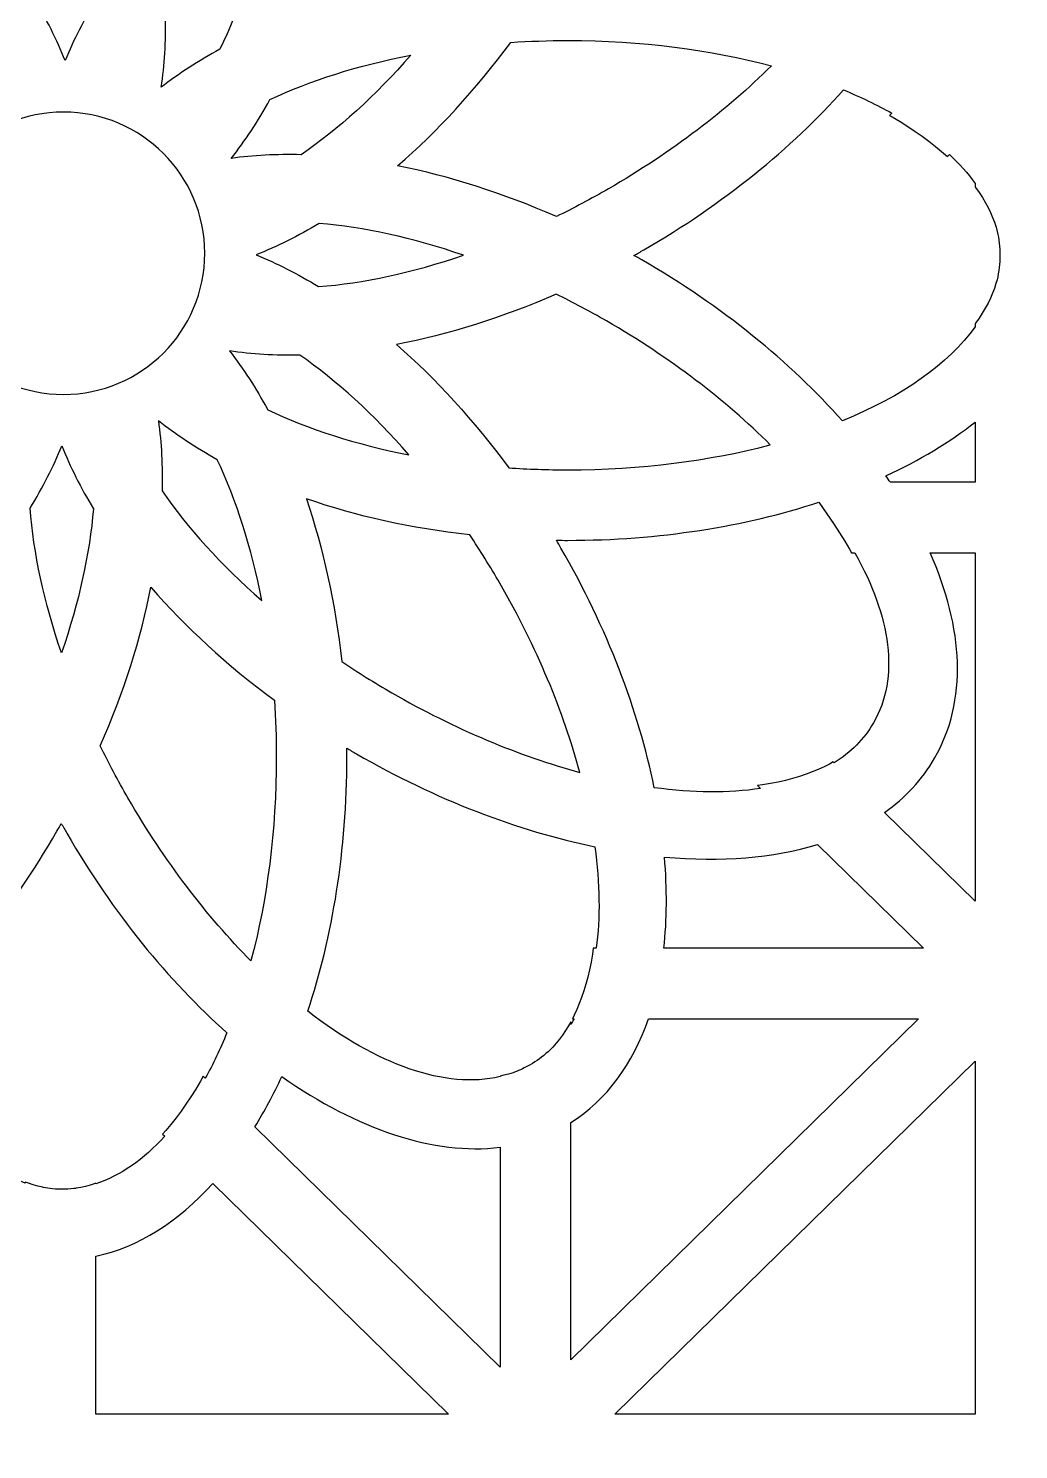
# Model space of a CAD drawing. Header units: centimetres. Extents: x -22 to -17.3, y -9 to 9.
# Drawn here: x -19.697 to -18.446, y 5.879 to 7.674 of the extents above; entities that cross this region are included whole.
import ezdxf

# ---------------------------------------------------------------- set-up
doc = ezdxf.new("R2010")
doc.units = ezdxf.units.CM
doc.header["$MEASUREMENT"] = 0
doc.layers.add('layer 1', color=7, linetype='Continuous')

msp = doc.modelspace()

# ---------------------------------------------------------------- linework, layer by layer
at = {"layer": 'layer 1', "color": 250}
for points, knots in [([(-17.33729, 9.00076), (-17.33729, 9.00076), (-17.33729, 8.81208), (-17.33729, 8.81208), (-17.33729, 8.81208), (-17.33729, 8.81208), (-17.33729, 8.68847), (-17.33729, 8.68847), (-17.33729, 8.68847), (-17.33729, 8.68847), (-17.33729, 7.78426), (-17.33729, 7.78426), (-17.33729, 7.78426), (-17.33729, 7.78426), (-17.33729, 7.66065), (-17.33729, 7.66065), (-17.33729, 7.66065), (-17.33729, 7.66065), (-17.33729, 7.635), (-17.33729, 7.635), (-17.33729, 7.635), (-17.33729, 7.635), (-17.33729, 7.51139), (-17.33729, 7.51139), (-17.33729, 7.51139), (-17.33729, 7.51139), (-17.33729, 6.60718), (-17.33729, 6.60718), (-17.33729, 6.60718), (-17.33729, 6.60718), (-17.33729, 6.48357), (-17.33729, 6.48357), (-17.33729, 6.48357), (-17.33729, 6.48357), (-17.33729, 6.45792), (-17.33729, 6.45792), (-17.33729, 6.45792), (-17.33729, 6.45792), (-17.33729, 6.33431), (-17.33729, 6.33431), (-17.33729, 6.33431), (-17.33729, 6.33431), (-17.33729, 5.4301), (-17.33729, 5.4301), (-17.33729, 5.4301), (-17.33729, 5.4301), (-17.33729, 5.30649), (-17.33729, 5.30649), (-17.33729, 5.30649), (-17.33729, 5.30649), (-17.33729, 5.28084), (-17.33729, 5.28084), (-17.33729, 5.28084), (-17.33729, 5.28084), (-17.33729, 5.15723), (-17.33729, 5.15723), (-17.33729, 5.15723), (-17.33729, 5.15723), (-17.33729, 4.25302), (-17.33729, 4.25302), (-17.33729, 4.25302), (-17.33729, 4.25302), (-17.33729, 4.12941), (-17.33729, 4.12941), (-17.33729, 4.12941), (-17.33729, 4.12941), (-17.33729, 4.10376), (-17.33729, 4.10376), (-17.33729, 4.10376), (-17.33729, 4.10376), (-17.33729, 3.98015), (-17.33729, 3.98015), (-17.33729, 3.98015), (-17.33729, 3.98015), (-17.33729, 3.07594), (-17.33729, 3.07594), (-17.33729, 3.07594), (-17.33729, 3.07594), (-17.33729, 2.95233), (-17.33729, 2.95233), (-17.33729, 2.95233), (-17.33729, 2.95233), (-17.33729, 2.92668), (-17.33729, 2.92668), (-17.33729, 2.92668), (-17.33729, 2.92668), (-17.33729, 2.80307), (-17.33729, 2.80307), (-17.33729, 2.80307), (-17.33729, 2.80307), (-17.33729, 1.89886), (-17.33729, 1.89886), (-17.33729, 1.89886), (-17.33729, 1.89886), (-17.33729, 1.77525), (-17.33729, 1.77525), (-17.33729, 1.77525), (-17.33729, 1.77525), (-17.33729, 1.7496), (-17.33729, 1.7496), (-17.33729, 1.7496), (-17.33729, 1.7496), (-17.33729, 1.62599), (-17.33729, 1.62599), (-17.33729, 1.62599), (-17.33729, 1.62599), (-17.33729, 0.72178), (-17.33729, 0.72178), (-17.33729, 0.72178), (-17.33729, 0.72178), (-17.33729, 0.59817), (-17.33729, 0.59817), (-17.33729, 0.59817), (-17.33729, 0.59817), (-17.33729, 0.57252), (-17.33729, 0.57252), (-17.33729, 0.57252), (-17.33729, 0.57252), (-17.33729, 0.44891), (-17.33729, 0.44891), (-17.33729, 0.44891), (-17.33729, 0.44891), (-17.33729, -0.4553), (-17.33729, -0.4553), (-17.33729, -0.4553), (-17.33729, -0.4553), (-17.33729, -0.57891), (-17.33729, -0.57891), (-17.33729, -0.57891), (-17.33729, -0.57891), (-17.33729, -0.60456), (-17.33729, -0.60456), (-17.33729, -0.60456), (-17.33729, -0.60456), (-17.33729, -0.72817), (-17.33729, -0.72817), (-17.33729, -0.72817), (-17.33729, -0.72817), (-17.33729, -1.63238), (-17.33729, -1.63238), (-17.33729, -1.63238), (-17.33729, -1.63238), (-17.33729, -1.75599), (-17.33729, -1.75599), (-17.33729, -1.75599), (-17.33729, -1.75599), (-17.33729, -1.78164), (-17.33729, -1.78164), (-17.33729, -1.78164), (-17.33729, -1.78164), (-17.33729, -1.90525), (-17.33729, -1.90525), (-17.33729, -1.90525), (-17.33729, -1.90525), (-17.33729, -2.80946), (-17.33729, -2.80946), (-17.33729, -2.80946), (-17.33729, -2.80946), (-17.33729, -2.93307), (-17.33729, -2.93307), (-17.33729, -2.93307), (-17.33729, -2.93307), (-17.33729, -2.95872), (-17.33729, -2.95872), (-17.33729, -2.95872), (-17.33729, -2.95872), (-17.33729, -3.08233), (-17.33729, -3.08233), (-17.33729, -3.08233), (-17.33729, -3.08233), (-17.33729, -3.98654), (-17.33729, -3.98654), (-17.33729, -3.98654), (-17.33729, -3.98654), (-17.33729, -4.11015), (-17.33729, -4.11015), (-17.33729, -4.11015), (-17.33729, -4.11015), (-17.33729, -4.1358), (-17.33729, -4.1358), (-17.33729, -4.1358), (-17.33729, -4.1358), (-17.33729, -4.25941), (-17.33729, -4.25941), (-17.33729, -4.25941), (-17.33729, -4.25941), (-17.33729, -5.16362), (-17.33729, -5.16362), (-17.33729, -5.16362), (-17.33729, -5.16362), (-17.33729, -5.28723), (-17.33729, -5.28723), (-17.33729, -5.28723), (-17.33729, -5.28723), (-17.33729, -5.31288), (-17.33729, -5.31288), (-17.33729, -5.31288), (-17.33729, -5.31288), (-17.33729, -5.43649), (-17.33729, -5.43649), (-17.33729, -5.43649), (-17.33729, -5.43649), (-17.33729, -6.3407), (-17.33729, -6.3407), (-17.33729, -6.3407), (-17.33729, -6.3407), (-17.33729, -6.46431), (-17.33729, -6.46431), (-17.33729, -6.46431), (-17.33729, -6.46431), (-17.33729, -6.48996), (-17.33729, -6.48996), (-17.33729, -6.48996), (-17.33729, -6.48996), (-17.33729, -6.61357), (-17.33729, -6.61357), (-17.33729, -6.61357), (-17.33729, -6.61357), (-17.33729, -7.51778), (-17.33729, -7.51778), (-17.33729, -7.51778), (-17.33729, -7.51778), (-17.33729, -7.64139), (-17.33729, -7.64139), (-17.33729, -7.64139), (-17.33729, -7.64139), (-17.33729, -7.66704), (-17.33729, -7.66704), (-17.33729, -7.66704), (-17.33729, -7.66704), (-17.33729, -7.79065), (-17.33729, -7.79065), (-17.33729, -7.79065), (-17.33729, -7.79065), (-17.33729, -8.69486), (-17.33729, -8.69486), (-17.33729, -8.69486), (-17.33729, -8.69486), (-17.33729, -8.81847), (-17.33729, -8.81847), (-17.33729, -8.81847), (-17.33729, -8.81847), (-17.33729, -9.00022), (-17.33729, -9.00022), (-17.33729, -9.00022), (-17.33729, -9.00022), (-18.22603, -9.00022), (-18.22603, -9.00022), (-18.22603, -9.00022), (-18.22603, -9.00022), (-18.35206, -9.00022), (-18.35206, -9.00022), (-18.35206, -9.00022), (-18.35206, -9.00022), (-18.57048, -9.00022), (-18.57048, -9.00022), (-18.57048, -9.00022), (-18.57048, -9.00022), (-18.6965, -9.00022), (-18.6965, -9.00022), (-18.6965, -9.00022), (-18.6965, -9.00022), (-19.4261, -9.00022), (-19.4261, -9.00022), (-19.4261, -9.00022), (-19.4261, -9.00022), (-19.55212, -9.00022), (-19.55212, -9.00022), (-19.55212, -9.00022), (-19.55212, -9.00022), (-19.77054, -9.00022), (-19.77054, -9.00022), (-19.77054, -9.00022), (-19.77054, -9.00022), (-19.89657, -9.00022), (-19.89657, -9.00022), (-19.89657, -9.00022), (-19.89657, -9.00022), (-20.62616, -9.00022), (-20.62616, -9.00022), (-20.62616, -9.00022), (-20.62616, -9.00022), (-20.75219, -9.00022), (-20.75219, -9.00022), (-20.75219, -9.00022), (-20.75219, -9.00022), (-20.97061, -9.00022), (-20.97061, -9.00022), (-20.97061, -9.00022), (-20.97061, -9.00022), (-21.09663, -9.00022), (-21.09663, -9.00022), (-21.09663, -9.00022), (-21.09663, -9.00022), (-22.00091, -9.00022), (-22.00091, -9.00022), (-22.00091, -9.00022), (-22.00091, -9.00022), (-22.00091, -8.8337), (-22.00091, -8.8337), (-22.00091, -8.8337), (-22.00091, -8.8337), (-22.00091, -8.71009), (-22.00091, -8.71009), (-22.00091, -8.71009), (-22.00091, -8.71009), (-22.00091, -7.77541), (-22.00091, -7.77541), (-22.00091, -7.77541), (-22.00091, -7.77541), (-22.00091, -7.53301), (-22.00091, -7.53301), (-22.00091, -7.53301), (-22.00091, -7.53301), (-22.00091, -6.59833), (-22.00091, -6.59833), (-22.00091, -6.59833), (-22.00091, -6.59833), (-22.00091, -6.35593), (-22.00091, -6.35593), (-22.00091, -6.35593), (-22.00091, -6.35593), (-22.00091, -5.42125), (-22.00091, -5.42125), (-22.00091, -5.42125), (-22.00091, -5.42125), (-22.00091, -5.17885), (-22.00091, -5.17885), (-22.00091, -5.17885), (-22.00091, -5.17885), (-22.00091, -4.24417), (-22.00091, -4.24417), (-22.00091, -4.24417), (-22.00091, -4.24417), (-22.00091, -4.00177), (-22.00091, -4.00177), (-22.00091, -4.00177), (-22.00091, -4.00177), (-22.00091, -3.06709), (-22.00091, -3.06709), (-22.00091, -3.06709), (-22.00091, -3.06709), (-22.00091, -2.82469), (-22.00091, -2.82469), (-22.00091, -2.82469), (-22.00091, -2.82469), (-22.00091, -1.89001), (-22.00091, -1.89001), (-22.00091, -1.89001), (-22.00091, -1.89001), (-22.00091, -1.64761), (-22.00091, -1.64761), (-22.00091, -1.64761), (-22.00091, -1.64761), (-22.00091, -0.71293), (-22.00091, -0.71293), (-22.00091, -0.71293), (-22.00091, -0.71293), (-22.00091, -0.47053), (-22.00091, -0.47053), (-22.00091, -0.47053), (-22.00091, -0.47053), (-22.00091, 0.46415), (-22.00091, 0.46415), (-22.00091, 0.46415), (-22.00091, 0.46415), (-22.00091, 0.70655), (-22.00091, 0.70655), (-22.00091, 0.70655), (-22.00091, 0.70655), (-22.00091, 1.64123), (-22.00091, 1.64123), (-22.00091, 1.64123), (-22.00091, 1.64123), (-22.00091, 1.88363), (-22.00091, 1.88363), (-22.00091, 1.88363), (-22.00091, 1.88363), (-22.00091, 2.81831), (-22.00091, 2.81831), (-22.00091, 2.81831), (-22.00091, 2.81831), (-22.00091, 3.06071), (-22.00091, 3.06071), (-22.00091, 3.06071), (-22.00091, 3.06071), (-22.00091, 3.99539), (-22.00091, 3.99539), (-22.00091, 3.99539), (-22.00091, 3.99539), (-22.00091, 4.23779), (-22.00091, 4.23779), (-22.00091, 4.23779), (-22.00091, 4.23779), (-22.00091, 5.17247), (-22.00091, 5.17247), (-22.00091, 5.17247), (-22.00091, 5.17247), (-22.00091, 5.41487), (-22.00091, 5.41487), (-22.00091, 5.41487), (-22.00091, 5.41487), (-22.00091, 6.34955), (-22.00091, 6.34955), (-22.00091, 6.34955), (-22.00091, 6.34955), (-22.00091, 6.59195), (-22.00091, 6.59195), (-22.00091, 6.59195), (-22.00091, 6.59195), (-22.00091, 7.52663), (-22.00091, 7.52663), (-22.00091, 7.52663), (-22.00091, 7.52663), (-22.00091, 7.76903), (-22.00091, 7.76903), (-22.00091, 7.76903), (-22.00091, 7.76903), (-22.00091, 8.70371), (-22.00091, 8.70371), (-22.00091, 8.70371), (-22.00091, 8.70371), (-22.00091, 8.82732), (-22.00091, 8.82732), (-22.00091, 8.82732), (-22.00091, 8.82732), (-22.00091, 9.00076), (-22.00091, 9.00076), (-22.00091, 9.00076), (-22.00091, 9.00076), (-21.1037, 9.00076), (-21.1037, 9.00076), (-21.1037, 9.00076), (-21.1037, 9.00076), (-20.97768, 9.00076), (-20.97768, 9.00076), (-20.97768, 9.00076), (-20.97768, 9.00076), (-20.74512, 9.00076), (-20.74512, 9.00076), (-20.74512, 9.00076), (-20.74512, 9.00076), (-20.61909, 9.00076), (-20.61909, 9.00076), (-20.61909, 9.00076), (-20.61909, 9.00076), (-19.90364, 9.00076), (-19.90364, 9.00076), (-19.90364, 9.00076), (-19.90364, 9.00076), (-19.77761, 9.00076), (-19.77761, 9.00076), (-19.77761, 9.00076), (-19.77761, 9.00076), (-19.54505, 9.00076), (-19.54505, 9.00076), (-19.54505, 9.00076), (-19.54505, 9.00076), (-19.41903, 9.00076), (-19.41903, 9.00076), (-19.41903, 9.00076), (-19.41903, 9.00076), (-18.70357, 9.00076), (-18.70357, 9.00076), (-18.70357, 9.00076), (-18.70357, 9.00076), (-18.57754, 9.00076), (-18.57754, 9.00076), (-18.57754, 9.00076), (-18.57754, 9.00076), (-18.34499, 9.00076), (-18.34499, 9.00076), (-18.34499, 9.00076), (-18.34499, 9.00076), (-18.21896, 9.00076), (-18.21896, 9.00076), (-18.21896, 9.00076), (-18.21896, 9.00076), (-17.33729, 9.00076), (-17.33729, 9.00076)], [0, 0, 0, 0, 0.0082645, 0.0082645, 0.0082645, 0.0082645, 0.0165289, 0.0165289, 0.0165289, 0.0165289, 0.0247934, 0.0247934, 0.0247934, 0.0247934, 0.0330579, 0.0330579, 0.0330579, 0.0330579, 0.0413223, 0.0413223, 0.0413223, 0.0413223, 0.0495868, 0.0495868, 0.0495868, 0.0495868, 0.0578512, 0.0578512, 0.0578512, 0.0578512, 0.0661157, 0.0661157, 0.0661157, 0.0661157, 0.0743802, 0.0743802, 0.0743802, 0.0743802, 0.0826446, 0.0826446, 0.0826446, 0.0826446, 0.0909091, 0.0909091, 0.0909091, 0.0909091, 0.0991736, 0.0991736, 0.0991736, 0.0991736, 0.107438, 0.107438, 0.107438, 0.107438, 0.1157025, 0.1157025, 0.1157025, 0.1157025, 0.1239669, 0.1239669, 0.1239669, 0.1239669, 0.1322314, 0.1322314, 0.1322314, 0.1322314, 0.1404959, 0.1404959, 0.1404959, 0.1404959, 0.1487603, 0.1487603, 0.1487603, 0.1487603, 0.1570248, 0.1570248, 0.1570248, 0.1570248, 0.1652893, 0.1652893, 0.1652893, 0.1652893, 0.1735537, 0.1735537, 0.1735537, 0.1735537, 0.1818182, 0.1818182, 0.1818182, 0.1818182, 0.1900826, 0.1900826, 0.1900826, 0.1900826, 0.1983471, 0.1983471, 0.1983471, 0.1983471, 0.2066116, 0.2066116, 0.2066116, 0.2066116, 0.214876, 0.214876, 0.214876, 0.214876, 0.2231405, 0.2231405, 0.2231405, 0.2231405, 0.231405, 0.231405, 0.231405, 0.231405, 0.2396694, 0.2396694, 0.2396694, 0.2396694, 0.2479339, 0.2479339, 0.2479339, 0.2479339, 0.2561983, 0.2561983, 0.2561983, 0.2561983, 0.2644628, 0.2644628, 0.2644628, 0.2644628, 0.2727273, 0.2727273, 0.2727273, 0.2727273, 0.2809917, 0.2809917, 0.2809917, 0.2809917, 0.2892562, 0.2892562, 0.2892562, 0.2892562, 0.2975207, 0.2975207, 0.2975207, 0.2975207, 0.3057851, 0.3057851, 0.3057851, 0.3057851, 0.3140496, 0.3140496, 0.3140496, 0.3140496, 0.322314, 0.322314, 0.322314, 0.322314, 0.3305785, 0.3305785, 0.3305785, 0.3305785, 0.338843, 0.338843, 0.338843, 0.338843, 0.3471074, 0.3471074, 0.3471074, 0.3471074, 0.3553719, 0.3553719, 0.3553719, 0.3553719, 0.3636364, 0.3636364, 0.3636364, 0.3636364, 0.3719008, 0.3719008, 0.3719008, 0.3719008, 0.3801653, 0.3801653, 0.3801653, 0.3801653, 0.3884298, 0.3884298, 0.3884298, 0.3884298, 0.3966942, 0.3966942, 0.3966942, 0.3966942, 0.4049587, 0.4049587, 0.4049587, 0.4049587, 0.4132231, 0.4132231, 0.4132231, 0.4132231, 0.4214876, 0.4214876, 0.4214876, 0.4214876, 0.4297521, 0.4297521, 0.4297521, 0.4297521, 0.4380165, 0.4380165, 0.4380165, 0.4380165, 0.446281, 0.446281, 0.446281, 0.446281, 0.4545455, 0.4545455, 0.4545455, 0.4545455, 0.4628099, 0.4628099, 0.4628099, 0.4628099, 0.4710744, 0.4710744, 0.4710744, 0.4710744, 0.4793388, 0.4793388, 0.4793388, 0.4793388, 0.4876033, 0.4876033, 0.4876033, 0.4876033, 0.4958678, 0.4958678, 0.4958678, 0.4958678, 0.5041322, 0.5041322, 0.5041322, 0.5041322, 0.5123967, 0.5123967, 0.5123967, 0.5123967, 0.5206612, 0.5206612, 0.5206612, 0.5206612, 0.5289256, 0.5289256, 0.5289256, 0.5289256, 0.5371901, 0.5371901, 0.5371901, 0.5371901, 0.5454545, 0.5454545, 0.5454545, 0.5454545, 0.553719, 0.553719, 0.553719, 0.553719, 0.5619835, 0.5619835, 0.5619835, 0.5619835, 0.5702479, 0.5702479, 0.5702479, 0.5702479, 0.5785124, 0.5785124, 0.5785124, 0.5785124, 0.5867769, 0.5867769, 0.5867769, 0.5867769, 0.5950413, 0.5950413, 0.5950413, 0.5950413, 0.6033058, 0.6033058, 0.6033058, 0.6033058, 0.6115702, 0.6115702, 0.6115702, 0.6115702, 0.6198347, 0.6198347, 0.6198347, 0.6198347, 0.6280992, 0.6280992, 0.6280992, 0.6280992, 0.6363636, 0.6363636, 0.6363636, 0.6363636, 0.6446281, 0.6446281, 0.6446281, 0.6446281, 0.6528926, 0.6528926, 0.6528926, 0.6528926, 0.661157, 0.661157, 0.661157, 0.661157, 0.6694215, 0.6694215, 0.6694215, 0.6694215, 0.677686, 0.677686, 0.677686, 0.677686, 0.6859504, 0.6859504, 0.6859504, 0.6859504, 0.6942149, 0.6942149, 0.6942149, 0.6942149, 0.7024793, 0.7024793, 0.7024793, 0.7024793, 0.7107438, 0.7107438, 0.7107438, 0.7107438, 0.7190083, 0.7190083, 0.7190083, 0.7190083, 0.7272727, 0.7272727, 0.7272727, 0.7272727, 0.7355372, 0.7355372, 0.7355372, 0.7355372, 0.7438017, 0.7438017, 0.7438017, 0.7438017, 0.7520661, 0.7520661, 0.7520661, 0.7520661, 0.7603306, 0.7603306, 0.7603306, 0.7603306, 0.768595, 0.768595, 0.768595, 0.768595, 0.7768595, 0.7768595, 0.7768595, 0.7768595, 0.785124, 0.785124, 0.785124, 0.785124, 0.7933884, 0.7933884, 0.7933884, 0.7933884, 0.8016529, 0.8016529, 0.8016529, 0.8016529, 0.8099174, 0.8099174, 0.8099174, 0.8099174, 0.8181818, 0.8181818, 0.8181818, 0.8181818, 0.8264463, 0.8264463, 0.8264463, 0.8264463, 0.8347107, 0.8347107, 0.8347107, 0.8347107, 0.8429752, 0.8429752, 0.8429752, 0.8429752, 0.8512397, 0.8512397, 0.8512397, 0.8512397, 0.8595041, 0.8595041, 0.8595041, 0.8595041, 0.8677686, 0.8677686, 0.8677686, 0.8677686, 0.8760331, 0.8760331, 0.8760331, 0.8760331, 0.8842975, 0.8842975, 0.8842975, 0.8842975, 0.892562, 0.892562, 0.892562, 0.892562, 0.9008264, 0.9008264, 0.9008264, 0.9008264, 0.9090909, 0.9090909, 0.9090909, 0.9090909, 0.9173554, 0.9173554, 0.9173554, 0.9173554, 0.9256198, 0.9256198, 0.9256198, 0.9256198, 0.9338843, 0.9338843, 0.9338843, 0.9338843, 0.9421488, 0.9421488, 0.9421488, 0.9421488, 0.9504132, 0.9504132, 0.9504132, 0.9504132, 0.9586777, 0.9586777, 0.9586777, 0.9586777, 0.9669421, 0.9669421, 0.9669421, 0.9669421, 0.9752066, 0.9752066, 0.9752066, 0.9752066, 0.9834711, 0.9834711, 0.9834711, 0.9834711, 1, 1, 1, 1]), ([(-19.6902, 7.71315), (-19.67413, 7.68653), (-19.66077, 7.6599), (-19.65037, 7.63361), (-19.65037, 7.63361), (-19.63978, 7.65964), (-19.62633, 7.68599), (-19.61021, 7.71231), (-19.61021, 7.71231), (-19.61455, 7.76862), (-19.62784, 7.83072), (-19.64992, 7.89525), (-19.64992, 7.89525), (-19.67206, 7.8311), (-19.68555, 7.76929), (-19.6902, 7.71315)], [0, 0, 0, 0, 0.2, 0.2, 0.2, 0.2, 0.4, 0.4, 0.4, 0.4, 0.6, 0.6, 0.6, 0.6, 1, 1, 1, 1]), ([(-19.5237, 7.68878), (-19.5231, 7.6577), (-19.52484, 7.62798), (-19.52898, 7.60003), (-19.52898, 7.60003), (-19.50679, 7.61727), (-19.48196, 7.63336), (-19.45484, 7.64809), (-19.45484, 7.64809), (-19.43045, 7.69901), (-19.41091, 7.75943), (-19.39777, 7.82634), (-19.39777, 7.82634), (-19.44903, 7.78186), (-19.49161, 7.73508), (-19.5237, 7.68878)], [0, 0, 0, 0, 0.2, 0.2, 0.2, 0.2, 0.4, 0.4, 0.4, 0.4, 0.6, 0.6, 0.6, 0.6, 1, 1, 1, 1]), ([(-19.23048, 7.50073), (-19.16584, 7.48795), (-19.09811, 7.46656), (-19.03008, 7.43662), (-19.03008, 7.43662), (-19.00817, 7.44736), (-18.98622, 7.45905), (-18.96435, 7.47168), (-18.96435, 7.47168), (-18.88426, 7.51792), (-18.81455, 7.57138), (-18.75853, 7.62702), (-18.75853, 7.62702), (-18.83519, 7.64743), (-18.9228, 7.65901), (-19.01584, 7.65901), (-19.01584, 7.65901), (-19.04023, 7.65901), (-19.06423, 7.6582), (-19.08777, 7.65666), (-19.08777, 7.65666), (-19.13211, 7.5965), (-19.18049, 7.54405), (-19.23048, 7.50073)], [0, 0, 0, 0, 0.1428571, 0.1428571, 0.1428571, 0.1428571, 0.2857143, 0.2857143, 0.2857143, 0.2857143, 0.4285714, 0.4285714, 0.4285714, 0.4285714, 0.5714286, 0.5714286, 0.5714286, 0.5714286, 0.7142857, 0.7142857, 0.7142857, 0.7142857, 1, 1, 1, 1]), ([(-19.4407, 7.51017), (-19.41284, 7.51402), (-19.38328, 7.51556), (-19.3524, 7.51476), (-19.3524, 7.51476), (-19.30582, 7.54665), (-19.2587, 7.58922), (-19.21386, 7.64059), (-19.21386, 7.64059), (-19.2805, 7.6277), (-19.34077, 7.60847), (-19.39171, 7.58442), (-19.39171, 7.58442), (-19.40673, 7.55719), (-19.42313, 7.53232), (-19.4407, 7.51017)], [0, 0, 0, 0, 0.2, 0.2, 0.2, 0.2, 0.4, 0.4, 0.4, 0.4, 0.6, 0.6, 0.6, 0.6, 1, 1, 1, 1]), ([(-18.50137, 7.29714), (-18.50137, 7.29714), (-18.50137, 7.30132), (-18.50137, 7.30132), (-18.50137, 7.30132), (-18.50137, 7.30132), (-18.50096, 7.30185), (-18.50096, 7.30185), (-18.50096, 7.30185), (-18.50096, 7.30185), (-18.49639, 7.30831), (-18.49639, 7.30831), (-18.49639, 7.30831), (-18.49639, 7.30831), (-18.49221, 7.31472), (-18.49221, 7.31472), (-18.49221, 7.31472), (-18.49221, 7.31472), (-18.48842, 7.32108), (-18.48842, 7.32108), (-18.48842, 7.32108), (-18.48842, 7.32108), (-18.48501, 7.32738), (-18.48501, 7.32738), (-18.48501, 7.32738), (-18.48501, 7.32738), (-18.48196, 7.33361), (-18.48196, 7.33361), (-18.48196, 7.33361), (-18.48196, 7.33361), (-18.47928, 7.33978), (-18.47928, 7.33978), (-18.47928, 7.33978), (-18.47928, 7.33978), (-18.47695, 7.34588), (-18.47695, 7.34588), (-18.47695, 7.34588), (-18.47695, 7.34588), (-18.47495, 7.35193), (-18.47495, 7.35193), (-18.47495, 7.35193), (-18.47495, 7.35193), (-18.4736, 7.35676), (-18.4736, 7.35676), (-18.4736, 7.35676), (-18.47125, 7.36697), (-18.47004, 7.37735), (-18.47004, 7.38787), (-18.47004, 7.38787), (-18.47004, 7.398), (-18.47117, 7.408), (-18.47335, 7.41784), (-18.47335, 7.41784), (-18.47335, 7.41784), (-18.47491, 7.42344), (-18.47491, 7.42344), (-18.47491, 7.42344), (-18.47491, 7.42344), (-18.47689, 7.42947), (-18.47689, 7.42947), (-18.47689, 7.42947), (-18.47689, 7.42947), (-18.47921, 7.43555), (-18.47921, 7.43555), (-18.47921, 7.43555), (-18.47921, 7.43555), (-18.48188, 7.4417), (-18.48188, 7.4417), (-18.48188, 7.4417), (-18.48188, 7.4417), (-18.4849, 7.44791), (-18.4849, 7.44791), (-18.4849, 7.44791), (-18.4849, 7.44791), (-18.48828, 7.45418), (-18.48828, 7.45418), (-18.48828, 7.45418), (-18.48828, 7.45418), (-18.49204, 7.46051), (-18.49204, 7.46051), (-18.49204, 7.46051), (-18.49204, 7.46051), (-18.49619, 7.4669), (-18.49619, 7.4669), (-18.49619, 7.4669), (-18.49619, 7.4669), (-18.50073, 7.47334), (-18.50073, 7.47334), (-18.50073, 7.47334), (-18.50073, 7.47334), (-18.50137, 7.47417), (-18.50137, 7.47417), (-18.50137, 7.47417), (-18.50137, 7.47417), (-18.50137, 7.47859), (-18.50137, 7.47859), (-18.50137, 7.47859), (-18.51037, 7.49118), (-18.52118, 7.50335), (-18.53367, 7.51501), (-18.53367, 7.51501), (-18.53367, 7.51501), (-18.53636, 7.51237), (-18.53636, 7.51237), (-18.53636, 7.51237), (-18.53636, 7.51237), (-18.53639, 7.5124), (-18.53639, 7.5124), (-18.53639, 7.5124), (-18.53639, 7.5124), (-18.54374, 7.51888), (-18.54374, 7.51888), (-18.54374, 7.51888), (-18.54374, 7.51888), (-18.55149, 7.52531), (-18.55149, 7.52531), (-18.55149, 7.52531), (-18.55149, 7.52531), (-18.55963, 7.5317), (-18.55963, 7.5317), (-18.55963, 7.5317), (-18.55963, 7.5317), (-18.56816, 7.53802), (-18.56816, 7.53802), (-18.56816, 7.53802), (-18.56816, 7.53802), (-18.57707, 7.54428), (-18.57707, 7.54428), (-18.57707, 7.54428), (-18.57707, 7.54428), (-18.58636, 7.55044), (-18.58636, 7.55044), (-18.58636, 7.55044), (-18.58636, 7.55044), (-18.59601, 7.55652), (-18.59601, 7.55652), (-18.59601, 7.55652), (-18.59601, 7.55652), (-18.60603, 7.56249), (-18.60603, 7.56249), (-18.60603, 7.56249), (-18.60603, 7.56249), (-18.60937, 7.56437), (-18.60937, 7.56437), (-18.60937, 7.56437), (-18.60937, 7.56437), (-18.6065, 7.56718), (-18.6065, 7.56718), (-18.6065, 7.56718), (-18.62528, 7.57776), (-18.64569, 7.5876), (-18.66755, 7.59661), (-18.66755, 7.59661), (-18.73329, 7.52276), (-18.81891, 7.45275), (-18.91979, 7.3945), (-18.91979, 7.3945), (-18.92389, 7.39214), (-18.92799, 7.38981), (-18.9321, 7.3875), (-18.9321, 7.3875), (-18.9288, 7.38565), (-18.9255, 7.38379), (-18.92221, 7.38189), (-18.92221, 7.38189), (-18.82077, 7.32333), (-18.73477, 7.25286), (-18.66889, 7.17857), (-18.66889, 7.17857), (-18.59332, 7.20953), (-18.53479, 7.25038), (-18.50137, 7.29714)], [0, 0, 0, 0, 0.0227273, 0.0227273, 0.0227273, 0.0227273, 0.0454545, 0.0454545, 0.0454545, 0.0454545, 0.0681818, 0.0681818, 0.0681818, 0.0681818, 0.0909091, 0.0909091, 0.0909091, 0.0909091, 0.1136364, 0.1136364, 0.1136364, 0.1136364, 0.1363636, 0.1363636, 0.1363636, 0.1363636, 0.1590909, 0.1590909, 0.1590909, 0.1590909, 0.1818182, 0.1818182, 0.1818182, 0.1818182, 0.2045455, 0.2045455, 0.2045455, 0.2045455, 0.2272727, 0.2272727, 0.2272727, 0.2272727, 0.25, 0.25, 0.25, 0.25, 0.2727273, 0.2727273, 0.2727273, 0.2727273, 0.2954545, 0.2954545, 0.2954545, 0.2954545, 0.3181818, 0.3181818, 0.3181818, 0.3181818, 0.3409091, 0.3409091, 0.3409091, 0.3409091, 0.3636364, 0.3636364, 0.3636364, 0.3636364, 0.3863636, 0.3863636, 0.3863636, 0.3863636, 0.4090909, 0.4090909, 0.4090909, 0.4090909, 0.4318182, 0.4318182, 0.4318182, 0.4318182, 0.4545455, 0.4545455, 0.4545455, 0.4545455, 0.4772727, 0.4772727, 0.4772727, 0.4772727, 0.5, 0.5, 0.5, 0.5, 0.5227273, 0.5227273, 0.5227273, 0.5227273, 0.5454545, 0.5454545, 0.5454545, 0.5454545, 0.5681818, 0.5681818, 0.5681818, 0.5681818, 0.5909091, 0.5909091, 0.5909091, 0.5909091, 0.6136364, 0.6136364, 0.6136364, 0.6136364, 0.6363636, 0.6363636, 0.6363636, 0.6363636, 0.6590909, 0.6590909, 0.6590909, 0.6590909, 0.6818182, 0.6818182, 0.6818182, 0.6818182, 0.7045455, 0.7045455, 0.7045455, 0.7045455, 0.7272727, 0.7272727, 0.7272727, 0.7272727, 0.75, 0.75, 0.75, 0.75, 0.7727273, 0.7727273, 0.7727273, 0.7727273, 0.7954545, 0.7954545, 0.7954545, 0.7954545, 0.8181818, 0.8181818, 0.8181818, 0.8181818, 0.8409091, 0.8409091, 0.8409091, 0.8409091, 0.8636364, 0.8636364, 0.8636364, 0.8636364, 0.8863636, 0.8863636, 0.8863636, 0.8863636, 0.9090909, 0.9090909, 0.9090909, 0.9090909, 0.9318182, 0.9318182, 0.9318182, 0.9318182, 0.9545455, 0.9545455, 0.9545455, 0.9545455, 1, 1, 1, 1]), ([(-19.4741, 7.39029), (-19.4741, 7.29181), (-19.55396, 7.21195), (-19.65243, 7.21195), (-19.65243, 7.21195), (-19.75091, 7.21195), (-19.83077, 7.29181), (-19.83077, 7.39029), (-19.83077, 7.39029), (-19.83077, 7.48876), (-19.75091, 7.56862), (-19.65243, 7.56862), (-19.65243, 7.56862), (-19.55396, 7.56862), (-19.4741, 7.48876), (-19.4741, 7.39029)], [0, 0, 0, 0, 0.2, 0.2, 0.2, 0.2, 0.4, 0.4, 0.4, 0.4, 0.6, 0.6, 0.6, 0.6, 1, 1, 1, 1]), ([(-19.32956, 7.42807), (-19.27342, 7.42342), (-19.21162, 7.40992), (-19.14747, 7.38778), (-19.14747, 7.38778), (-19.21199, 7.36571), (-19.27408, 7.35241), (-19.33037, 7.34808), (-19.33037, 7.34808), (-19.35672, 7.36421), (-19.38309, 7.37765), (-19.40914, 7.38825), (-19.40914, 7.38825), (-19.38284, 7.39865), (-19.35619, 7.41199), (-19.32956, 7.42807)], [0, 0, 0, 0, 0.2, 0.2, 0.2, 0.2, 0.4, 0.4, 0.4, 0.4, 0.6, 0.6, 0.6, 0.6, 1, 1, 1, 1]), ([(-19.03021, 7.33864), (-19.00906, 7.32821), (-18.98788, 7.3169), (-18.96676, 7.30472), (-18.96676, 7.30472), (-18.88619, 7.25819), (-18.81611, 7.20436), (-18.75992, 7.14836), (-18.75992, 7.14836), (-18.83626, 7.12818), (-18.92336, 7.11673), (-19.01584, 7.11673), (-19.01584, 7.11673), (-19.0411, 7.11673), (-19.06595, 7.11758), (-19.0903, 7.11924), (-19.0903, 7.11924), (-19.13424, 7.17919), (-19.18219, 7.23157), (-19.23179, 7.27495), (-19.23179, 7.27495), (-19.16683, 7.28747), (-19.09869, 7.30871), (-19.03021, 7.33864)], [0, 0, 0, 0, 0.1428571, 0.1428571, 0.1428571, 0.1428571, 0.2857143, 0.2857143, 0.2857143, 0.2857143, 0.4285714, 0.4285714, 0.4285714, 0.4285714, 0.5714286, 0.5714286, 0.5714286, 0.5714286, 0.7142857, 0.7142857, 0.7142857, 0.7142857, 1, 1, 1, 1]), ([(-19.35393, 7.26158), (-19.30763, 7.22948), (-19.26086, 7.18689), (-19.21637, 7.13563), (-19.21637, 7.13563), (-19.28327, 7.14878), (-19.3437, 7.16829), (-19.39461, 7.19269), (-19.39461, 7.19269), (-19.40937, 7.21984), (-19.42548, 7.24467), (-19.44275, 7.26688), (-19.44275, 7.26688), (-19.41478, 7.26273), (-19.38503, 7.26097), (-19.35393, 7.26158)], [0, 0, 0, 0, 0.2, 0.2, 0.2, 0.2, 0.4, 0.4, 0.4, 0.4, 0.6, 0.6, 0.6, 0.6, 1, 1, 1, 1]), ([(-19.40211, 6.95171), (-19.4535, 6.99655), (-19.49607, 7.04369), (-19.52798, 7.09029), (-19.52798, 7.09029), (-19.52718, 7.12114), (-19.5287, 7.15067), (-19.53254, 7.1785), (-19.53254, 7.1785), (-19.51038, 7.16093), (-19.48549, 7.14454), (-19.45825, 7.12952), (-19.45825, 7.12952), (-19.43421, 7.07858), (-19.41501, 7.01832), (-19.40211, 6.95171)], [0, 0, 0, 0, 0.2, 0.2, 0.2, 0.2, 0.4, 0.4, 0.4, 0.4, 0.6, 0.6, 0.6, 0.6, 1, 1, 1, 1]), ([(-18.50137, 7.17677), (-18.53359, 7.15154), (-18.57143, 7.12877), (-18.61384, 7.10905), (-18.61384, 7.10905), (-18.61195, 7.10634), (-18.6101, 7.10363), (-18.60826, 7.10092), (-18.60826, 7.10092), (-18.60826, 7.10092), (-18.50137, 7.10092), (-18.50137, 7.10092), (-18.50137, 7.10092), (-18.50137, 7.10092), (-18.50137, 7.17677), (-18.50137, 7.17677)], [0, 0, 0, 0, 0.2, 0.2, 0.2, 0.2, 0.4, 0.4, 0.4, 0.4, 0.6, 0.6, 0.6, 0.6, 1, 1, 1, 1]), ([(-19.61466, 7.06742), (-19.63074, 7.09404), (-19.6441, 7.12067), (-19.6545, 7.14697), (-19.6545, 7.14697), (-19.66508, 7.12093), (-19.67853, 7.09459), (-19.69465, 7.06826), (-19.69465, 7.06826), (-19.69032, 7.01196), (-19.67702, 6.94985), (-19.65494, 6.88532), (-19.65494, 6.88532), (-19.6328, 6.94947), (-19.61931, 7.01128), (-19.61466, 7.06742)], [0, 0, 0, 0, 0.2, 0.2, 0.2, 0.2, 0.4, 0.4, 0.4, 0.4, 0.6, 0.6, 0.6, 0.6, 1, 1, 1, 1]), ([(-19.00046, 6.73451), (-19.07666, 6.75521), (-19.15781, 6.78884), (-19.23791, 6.83508), (-19.23791, 6.83508), (-19.25978, 6.84771), (-19.28085, 6.86089), (-19.30111, 6.87449), (-19.30111, 6.87449), (-19.30919, 6.94837), (-19.32455, 7.01769), (-19.3458, 7.08006), (-19.3458, 7.08006), (-19.28328, 7.05843), (-19.21366, 7.04276), (-19.13939, 7.03444), (-19.13939, 7.03444), (-19.1263, 7.01483), (-19.1136, 6.99446), (-19.10141, 6.97335), (-19.10141, 6.97335), (-19.05489, 6.89277), (-19.02112, 6.81111), (-19.00046, 6.73451)], [0, 0, 0, 0, 0.1428571, 0.1428571, 0.1428571, 0.1428571, 0.2857143, 0.2857143, 0.2857143, 0.2857143, 0.4285714, 0.4285714, 0.4285714, 0.4285714, 0.5714286, 0.5714286, 0.5714286, 0.5714286, 0.7142857, 0.7142857, 0.7142857, 0.7142857, 1, 1, 1, 1]), ([(-18.77242, 6.71414), (-18.77242, 6.71414), (-18.77609, 6.71773), (-18.77609, 6.71773), (-18.77609, 6.71773), (-18.77609, 6.71773), (-18.76967, 6.71863), (-18.76967, 6.71863), (-18.76967, 6.71863), (-18.76967, 6.71863), (-18.75968, 6.72032), (-18.75968, 6.72032), (-18.75968, 6.72032), (-18.75968, 6.72032), (-18.75002, 6.72225), (-18.75002, 6.72225), (-18.75002, 6.72225), (-18.75002, 6.72225), (-18.74069, 6.7244), (-18.74069, 6.7244), (-18.74069, 6.7244), (-18.74069, 6.7244), (-18.73171, 6.72676), (-18.73171, 6.72676), (-18.73171, 6.72676), (-18.73171, 6.72676), (-18.72307, 6.72934), (-18.72307, 6.72934), (-18.72307, 6.72934), (-18.72307, 6.72934), (-18.71479, 6.73212), (-18.71479, 6.73212), (-18.71479, 6.73212), (-18.71479, 6.73212), (-18.70687, 6.73508), (-18.70687, 6.73508), (-18.70687, 6.73508), (-18.70687, 6.73508), (-18.69931, 6.73822), (-18.69931, 6.73822), (-18.69931, 6.73822), (-18.69931, 6.73822), (-18.69212, 6.74154), (-18.69212, 6.74154), (-18.69212, 6.74154), (-18.69212, 6.74154), (-18.68529, 6.745), (-18.68529, 6.745), (-18.68529, 6.745), (-18.68529, 6.745), (-18.68056, 6.74764), (-18.68056, 6.74764), (-18.68056, 6.74764), (-18.68056, 6.74764), (-18.67927, 6.74638), (-18.67927, 6.74638), (-18.67927, 6.74638), (-18.65833, 6.75961), (-18.64152, 6.77646), (-18.62966, 6.797), (-18.62966, 6.797), (-18.59648, 6.85447), (-18.60768, 6.93114), (-18.65314, 7.01181), (-18.65314, 7.01181), (-18.65314, 7.01181), (-18.65737, 7.01181), (-18.65737, 7.01181), (-18.65737, 7.01181), (-18.65737, 7.01181), (-18.65998, 7.01648), (-18.65998, 7.01648), (-18.65998, 7.01648), (-18.65998, 7.01648), (-18.66603, 7.02674), (-18.66603, 7.02674), (-18.66603, 7.02674), (-18.66603, 7.02674), (-18.67244, 7.03707), (-18.67244, 7.03707), (-18.67244, 7.03707), (-18.67244, 7.03707), (-18.67921, 7.04746), (-18.67921, 7.04746), (-18.67921, 7.04746), (-18.67921, 7.04746), (-18.69857, 7.0758), (-18.69857, 7.0758), (-18.69857, 7.0758), (-18.79192, 7.04516), (-18.90027, 7.02762), (-19.01584, 7.02762), (-19.01584, 7.02762), (-19.02057, 7.02762), (-19.02529, 7.02765), (-19.02999, 7.02771), (-19.02999, 7.02771), (-19.02807, 7.02445), (-19.02614, 7.02119), (-19.02424, 7.0179), (-19.02424, 7.0179), (-18.96567, 6.91647), (-18.92643, 6.81245), (-18.90652, 6.71517), (-18.90652, 6.71517), (-18.85757, 6.70852), (-18.81221, 6.70814), (-18.77242, 6.71414)], [0, 0, 0, 0, 0.0357143, 0.0357143, 0.0357143, 0.0357143, 0.0714286, 0.0714286, 0.0714286, 0.0714286, 0.1071429, 0.1071429, 0.1071429, 0.1071429, 0.1428571, 0.1428571, 0.1428571, 0.1428571, 0.1785714, 0.1785714, 0.1785714, 0.1785714, 0.2142857, 0.2142857, 0.2142857, 0.2142857, 0.25, 0.25, 0.25, 0.25, 0.2857143, 0.2857143, 0.2857143, 0.2857143, 0.3214286, 0.3214286, 0.3214286, 0.3214286, 0.3571429, 0.3571429, 0.3571429, 0.3571429, 0.3928571, 0.3928571, 0.3928571, 0.3928571, 0.4285714, 0.4285714, 0.4285714, 0.4285714, 0.4642857, 0.4642857, 0.4642857, 0.4642857, 0.5, 0.5, 0.5, 0.5, 0.5357143, 0.5357143, 0.5357143, 0.5357143, 0.5714286, 0.5714286, 0.5714286, 0.5714286, 0.6071429, 0.6071429, 0.6071429, 0.6071429, 0.6428571, 0.6428571, 0.6428571, 0.6428571, 0.6785714, 0.6785714, 0.6785714, 0.6785714, 0.7142857, 0.7142857, 0.7142857, 0.7142857, 0.75, 0.75, 0.75, 0.75, 0.7857143, 0.7857143, 0.7857143, 0.7857143, 0.8214286, 0.8214286, 0.8214286, 0.8214286, 0.8571429, 0.8571429, 0.8571429, 0.8571429, 0.8928571, 0.8928571, 0.8928571, 0.8928571, 0.9285714, 0.9285714, 0.9285714, 0.9285714, 1, 1, 1, 1]), ([(-18.55815, 7.01181), (-18.5157, 6.91669), (-18.51066, 6.82488), (-18.55248, 6.75244), (-18.55248, 6.75244), (-18.56818, 6.72525), (-18.58955, 6.70242), (-18.6156, 6.68393), (-18.6156, 6.68393), (-18.6156, 6.68393), (-18.50137, 6.57189), (-18.50137, 6.57189), (-18.50137, 6.57189), (-18.50137, 6.57189), (-18.50137, 7.01181), (-18.50137, 7.01181), (-18.50137, 7.01181), (-18.50137, 7.01181), (-18.55815, 7.01181), (-18.55815, 7.01181)], [0, 0, 0, 0, 0.1666667, 0.1666667, 0.1666667, 0.1666667, 0.3333333, 0.3333333, 0.3333333, 0.3333333, 0.5, 0.5, 0.5, 0.5, 0.6666667, 0.6666667, 0.6666667, 0.6666667, 1, 1, 1, 1]), ([(-19.38604, 6.82562), (-19.4462, 6.86995), (-19.49867, 6.91832), (-19.542, 6.96831), (-19.542, 6.96831), (-19.55478, 6.90367), (-19.57614, 6.83596), (-19.60608, 6.76794), (-19.60608, 6.76794), (-19.59534, 6.74603), (-19.58367, 6.72408), (-19.57104, 6.7022), (-19.57104, 6.7022), (-19.5248, 6.62211), (-19.47134, 6.55241), (-19.41569, 6.49638), (-19.41569, 6.49638), (-19.39529, 6.57305), (-19.38371, 6.66065), (-19.38371, 6.75369), (-19.38371, 6.75369), (-19.38371, 6.77807), (-19.3845, 6.80208), (-19.38604, 6.82562)], [0, 0, 0, 0, 0.1428571, 0.1428571, 0.1428571, 0.1428571, 0.2857143, 0.2857143, 0.2857143, 0.2857143, 0.4285714, 0.4285714, 0.4285714, 0.4285714, 0.5714286, 0.5714286, 0.5714286, 0.5714286, 0.7142857, 0.7142857, 0.7142857, 0.7142857, 1, 1, 1, 1]), ([(-19.10109, 6.35018), (-19.10109, 6.35018), (-19.10109, 6.35085), (-19.10109, 6.35085), (-19.10109, 6.35085), (-19.10109, 6.35085), (-19.09652, 6.3518), (-19.09652, 6.3518), (-19.09652, 6.3518), (-19.09652, 6.3518), (-19.09049, 6.35335), (-19.09049, 6.35335), (-19.09049, 6.35335), (-19.09049, 6.35335), (-19.08464, 6.35515), (-19.08464, 6.35515), (-19.08464, 6.35515), (-19.08464, 6.35515), (-19.08308, 6.35572), (-19.08308, 6.35572), (-19.08308, 6.35572), (-19.07627, 6.35831), (-19.06968, 6.36143), (-19.06333, 6.3651), (-19.06333, 6.3651), (-19.05519, 6.3698), (-19.04763, 6.37528), (-19.04064, 6.38149), (-19.04064, 6.38149), (-19.04064, 6.38149), (-19.03891, 6.38309), (-19.03891, 6.38309), (-19.03891, 6.38309), (-19.03891, 6.38309), (-19.03456, 6.38752), (-19.03456, 6.38752), (-19.03456, 6.38752), (-19.03456, 6.38752), (-19.03034, 6.39226), (-19.03034, 6.39226), (-19.03034, 6.39226), (-19.03034, 6.39226), (-19.02623, 6.3973), (-19.02623, 6.3973), (-19.02623, 6.3973), (-19.02623, 6.3973), (-19.02224, 6.40268), (-19.02224, 6.40268), (-19.02224, 6.40268), (-19.02224, 6.40268), (-19.01837, 6.4084), (-19.01837, 6.4084), (-19.01837, 6.4084), (-19.01837, 6.4084), (-19.01463, 6.41447), (-19.01463, 6.41447), (-19.01463, 6.41447), (-19.01463, 6.41447), (-19.01198, 6.41921), (-19.01198, 6.41921), (-19.01198, 6.41921), (-19.01198, 6.41921), (-19.01198, 6.4159), (-19.01198, 6.4159), (-19.01198, 6.4159), (-19.01051, 6.41826), (-19.00909, 6.42067), (-19.00772, 6.42313), (-19.00772, 6.42313), (-19.00772, 6.42313), (-19.00989, 6.42313), (-19.00989, 6.42313), (-19.00989, 6.42313), (-19.00989, 6.42313), (-19.00757, 6.42768), (-19.00757, 6.42768), (-19.00757, 6.42768), (-19.00757, 6.42768), (-19.00426, 6.43484), (-19.00426, 6.43484), (-19.00426, 6.43484), (-19.00426, 6.43484), (-19.00112, 6.44235), (-19.00112, 6.44235), (-19.00112, 6.44235), (-19.00112, 6.44235), (-18.99816, 6.45022), (-18.99816, 6.45022), (-18.99816, 6.45022), (-18.99816, 6.45022), (-18.99538, 6.45845), (-18.99538, 6.45845), (-18.99538, 6.45845), (-18.99538, 6.45845), (-18.9928, 6.46704), (-18.9928, 6.46704), (-18.9928, 6.46704), (-18.9928, 6.46704), (-18.99043, 6.47597), (-18.99043, 6.47597), (-18.99043, 6.47597), (-18.99043, 6.47597), (-18.98827, 6.48525), (-18.98827, 6.48525), (-18.98827, 6.48525), (-18.98827, 6.48525), (-18.98633, 6.49485), (-18.98633, 6.49485), (-18.98633, 6.49485), (-18.98633, 6.49485), (-18.98463, 6.50478), (-18.98463, 6.50478), (-18.98463, 6.50478), (-18.98463, 6.50478), (-18.98357, 6.51225), (-18.98357, 6.51225), (-18.98357, 6.51225), (-18.98357, 6.51225), (-18.97984, 6.51225), (-18.97984, 6.51225), (-18.97984, 6.51225), (-18.97456, 6.55057), (-18.97509, 6.5939), (-18.9813, 6.64052), (-18.9813, 6.64052), (-19.07813, 6.66052), (-19.18158, 6.69966), (-19.28246, 6.75791), (-19.28246, 6.75791), (-19.28655, 6.76027), (-19.29061, 6.76266), (-19.29465, 6.76506), (-19.29465, 6.76506), (-19.29461, 6.76128), (-19.29459, 6.75749), (-19.29459, 6.75369), (-19.29459, 6.75369), (-19.29459, 6.63657), (-19.31262, 6.52686), (-19.34401, 6.43266), (-19.34401, 6.43266), (-19.25704, 6.36537), (-19.16997, 6.33384), (-19.10109, 6.35018)], [0, 0, 0, 0, 0.027027, 0.027027, 0.027027, 0.027027, 0.0540541, 0.0540541, 0.0540541, 0.0540541, 0.0810811, 0.0810811, 0.0810811, 0.0810811, 0.1081081, 0.1081081, 0.1081081, 0.1081081, 0.1351351, 0.1351351, 0.1351351, 0.1351351, 0.1621622, 0.1621622, 0.1621622, 0.1621622, 0.1891892, 0.1891892, 0.1891892, 0.1891892, 0.2162162, 0.2162162, 0.2162162, 0.2162162, 0.2432432, 0.2432432, 0.2432432, 0.2432432, 0.2702703, 0.2702703, 0.2702703, 0.2702703, 0.2972973, 0.2972973, 0.2972973, 0.2972973, 0.3243243, 0.3243243, 0.3243243, 0.3243243, 0.3513514, 0.3513514, 0.3513514, 0.3513514, 0.3783784, 0.3783784, 0.3783784, 0.3783784, 0.4054054, 0.4054054, 0.4054054, 0.4054054, 0.4324324, 0.4324324, 0.4324324, 0.4324324, 0.4594595, 0.4594595, 0.4594595, 0.4594595, 0.4864865, 0.4864865, 0.4864865, 0.4864865, 0.5135135, 0.5135135, 0.5135135, 0.5135135, 0.5405405, 0.5405405, 0.5405405, 0.5405405, 0.5675676, 0.5675676, 0.5675676, 0.5675676, 0.5945946, 0.5945946, 0.5945946, 0.5945946, 0.6216216, 0.6216216, 0.6216216, 0.6216216, 0.6486486, 0.6486486, 0.6486486, 0.6486486, 0.6756757, 0.6756757, 0.6756757, 0.6756757, 0.7027027, 0.7027027, 0.7027027, 0.7027027, 0.7297297, 0.7297297, 0.7297297, 0.7297297, 0.7567568, 0.7567568, 0.7567568, 0.7567568, 0.7837838, 0.7837838, 0.7837838, 0.7837838, 0.8108108, 0.8108108, 0.8108108, 0.8108108, 0.8378378, 0.8378378, 0.8378378, 0.8378378, 0.8648649, 0.8648649, 0.8648649, 0.8648649, 0.8918919, 0.8918919, 0.8918919, 0.8918919, 0.9189189, 0.9189189, 0.9189189, 0.9189189, 0.9459459, 0.9459459, 0.9459459, 0.9459459, 1, 1, 1, 1]), ([(-19.8408, 6.35653), (-19.8408, 6.35653), (-19.83788, 6.35938), (-19.83788, 6.35938), (-19.83788, 6.35938), (-19.83788, 6.35938), (-19.83602, 6.35588), (-19.83602, 6.35588), (-19.83602, 6.35588), (-19.83602, 6.35588), (-19.83015, 6.34544), (-19.83015, 6.34544), (-19.83015, 6.34544), (-19.83015, 6.34544), (-19.82417, 6.33535), (-19.82417, 6.33535), (-19.82417, 6.33535), (-19.82417, 6.33535), (-19.81808, 6.32563), (-19.81808, 6.32563), (-19.81808, 6.32563), (-19.81808, 6.32563), (-19.8119, 6.31628), (-19.8119, 6.31628), (-19.8119, 6.31628), (-19.8119, 6.31628), (-19.80564, 6.30731), (-19.80564, 6.30731), (-19.80564, 6.30731), (-19.80564, 6.30731), (-19.7993, 6.29872), (-19.7993, 6.29872), (-19.7993, 6.29872), (-19.7993, 6.29872), (-19.79289, 6.29052), (-19.79289, 6.29052), (-19.79289, 6.29052), (-19.79289, 6.29052), (-19.78804, 6.28466), (-19.78804, 6.28466), (-19.78804, 6.28466), (-19.78804, 6.28466), (-19.79106, 6.2817), (-19.79106, 6.2817), (-19.79106, 6.2817), (-19.76366, 6.24959), (-19.73322, 6.22686), (-19.70081, 6.21572), (-19.70081, 6.21572), (-19.70081, 6.21572), (-19.70081, 6.21693), (-19.70081, 6.21693), (-19.70081, 6.21693), (-19.70081, 6.21693), (-19.69671, 6.21536), (-19.69671, 6.21536), (-19.69671, 6.21536), (-19.69671, 6.21536), (-19.69067, 6.21336), (-19.69067, 6.21336), (-19.69067, 6.21336), (-19.69067, 6.21336), (-19.68467, 6.21169), (-19.68467, 6.21169), (-19.68467, 6.21169), (-19.68467, 6.21169), (-19.6787, 6.21033), (-19.6787, 6.21033), (-19.6787, 6.21033), (-19.6787, 6.21033), (-19.67868, 6.21032), (-19.67868, 6.21032), (-19.67868, 6.21032), (-19.67868, 6.21032), (-19.67814, 6.2102), (-19.67814, 6.2102), (-19.67814, 6.2102), (-19.67814, 6.2102), (-19.6722, 6.20915), (-19.6722, 6.20915), (-19.6722, 6.20915), (-19.6722, 6.20915), (-19.66626, 6.2084), (-19.66626, 6.2084), (-19.66626, 6.2084), (-19.66626, 6.2084), (-19.66241, 6.20811), (-19.66241, 6.20811), (-19.66241, 6.20811), (-19.65989, 6.20797), (-19.65738, 6.20789), (-19.65485, 6.20789), (-19.65485, 6.20789), (-19.64963, 6.20789), (-19.64444, 6.20819), (-19.6393, 6.20878), (-19.6393, 6.20878), (-19.6393, 6.20878), (-19.63851, 6.20888), (-19.63851, 6.20888), (-19.63851, 6.20888), (-19.63777, 6.20897), (-19.63703, 6.20906), (-19.63629, 6.20916), (-19.63629, 6.20916), (-19.63629, 6.20916), (-19.63051, 6.21018), (-19.63051, 6.21018), (-19.63051, 6.21018), (-19.63051, 6.21018), (-19.62457, 6.21153), (-19.62457, 6.21153), (-19.62457, 6.21153), (-19.62457, 6.21153), (-19.61859, 6.2132), (-19.61859, 6.2132), (-19.61859, 6.2132), (-19.61859, 6.2132), (-19.61256, 6.21518), (-19.61256, 6.21518), (-19.61256, 6.21518), (-19.61256, 6.21518), (-19.6117, 6.21551), (-19.6117, 6.21551), (-19.6117, 6.21551), (-19.6117, 6.21551), (-19.6117, 6.21478), (-19.6117, 6.21478), (-19.6117, 6.21478), (-19.5806, 6.2248), (-19.55126, 6.24546), (-19.52464, 6.27487), (-19.52464, 6.27487), (-19.52464, 6.27487), (-19.52723, 6.27741), (-19.52723, 6.27741), (-19.52723, 6.27741), (-19.52723, 6.27741), (-19.52316, 6.28203), (-19.52316, 6.28203), (-19.52316, 6.28203), (-19.52316, 6.28203), (-19.51671, 6.28978), (-19.51671, 6.28978), (-19.51671, 6.28978), (-19.51671, 6.28978), (-19.51033, 6.29793), (-19.51033, 6.29793), (-19.51033, 6.29793), (-19.51033, 6.29793), (-19.50401, 6.30645), (-19.50401, 6.30645), (-19.50401, 6.30645), (-19.50401, 6.30645), (-19.49776, 6.31536), (-19.49776, 6.31536), (-19.49776, 6.31536), (-19.49776, 6.31536), (-19.49159, 6.32465), (-19.49159, 6.32465), (-19.49159, 6.32465), (-19.49159, 6.32465), (-19.48551, 6.3343), (-19.48551, 6.3343), (-19.48551, 6.3343), (-19.48551, 6.3343), (-19.47954, 6.34432), (-19.47954, 6.34432), (-19.47954, 6.34432), (-19.47954, 6.34432), (-19.47593, 6.35071), (-19.47593, 6.35071), (-19.47593, 6.35071), (-19.47593, 6.35071), (-19.47338, 6.3482), (-19.47338, 6.3482), (-19.47338, 6.3482), (-19.46362, 6.36592), (-19.4545, 6.38503), (-19.4461, 6.4054), (-19.4461, 6.4054), (-19.51995, 6.47114), (-19.58997, 6.55676), (-19.64822, 6.65765), (-19.64822, 6.65765), (-19.65058, 6.66174), (-19.6529, 6.66584), (-19.6552, 6.66994), (-19.6552, 6.66994), (-19.65706, 6.66664), (-19.65893, 6.66335), (-19.66083, 6.66006), (-19.66083, 6.66006), (-19.71939, 6.55863), (-19.78986, 6.47263), (-19.86415, 6.40675), (-19.86415, 6.40675), (-19.85689, 6.38903), (-19.84909, 6.37227), (-19.8408, 6.35653)], [0, 0, 0, 0, 0.0196078, 0.0196078, 0.0196078, 0.0196078, 0.0392157, 0.0392157, 0.0392157, 0.0392157, 0.0588235, 0.0588235, 0.0588235, 0.0588235, 0.0784314, 0.0784314, 0.0784314, 0.0784314, 0.0980392, 0.0980392, 0.0980392, 0.0980392, 0.1176471, 0.1176471, 0.1176471, 0.1176471, 0.1372549, 0.1372549, 0.1372549, 0.1372549, 0.1568627, 0.1568627, 0.1568627, 0.1568627, 0.1764706, 0.1764706, 0.1764706, 0.1764706, 0.1960784, 0.1960784, 0.1960784, 0.1960784, 0.2156863, 0.2156863, 0.2156863, 0.2156863, 0.2352941, 0.2352941, 0.2352941, 0.2352941, 0.254902, 0.254902, 0.254902, 0.254902, 0.2745098, 0.2745098, 0.2745098, 0.2745098, 0.2941176, 0.2941176, 0.2941176, 0.2941176, 0.3137255, 0.3137255, 0.3137255, 0.3137255, 0.3333333, 0.3333333, 0.3333333, 0.3333333, 0.3529412, 0.3529412, 0.3529412, 0.3529412, 0.372549, 0.372549, 0.372549, 0.372549, 0.3921569, 0.3921569, 0.3921569, 0.3921569, 0.4117647, 0.4117647, 0.4117647, 0.4117647, 0.4313725, 0.4313725, 0.4313725, 0.4313725, 0.4509804, 0.4509804, 0.4509804, 0.4509804, 0.4705882, 0.4705882, 0.4705882, 0.4705882, 0.4901961, 0.4901961, 0.4901961, 0.4901961, 0.5098039, 0.5098039, 0.5098039, 0.5098039, 0.5294118, 0.5294118, 0.5294118, 0.5294118, 0.5490196, 0.5490196, 0.5490196, 0.5490196, 0.5686275, 0.5686275, 0.5686275, 0.5686275, 0.5882353, 0.5882353, 0.5882353, 0.5882353, 0.6078431, 0.6078431, 0.6078431, 0.6078431, 0.627451, 0.627451, 0.627451, 0.627451, 0.6470588, 0.6470588, 0.6470588, 0.6470588, 0.6666667, 0.6666667, 0.6666667, 0.6666667, 0.6862745, 0.6862745, 0.6862745, 0.6862745, 0.7058824, 0.7058824, 0.7058824, 0.7058824, 0.7254902, 0.7254902, 0.7254902, 0.7254902, 0.745098, 0.745098, 0.745098, 0.745098, 0.7647059, 0.7647059, 0.7647059, 0.7647059, 0.7843137, 0.7843137, 0.7843137, 0.7843137, 0.8039216, 0.8039216, 0.8039216, 0.8039216, 0.8235294, 0.8235294, 0.8235294, 0.8235294, 0.8431373, 0.8431373, 0.8431373, 0.8431373, 0.8627451, 0.8627451, 0.8627451, 0.8627451, 0.8823529, 0.8823529, 0.8823529, 0.8823529, 0.9019608, 0.9019608, 0.9019608, 0.9019608, 0.9215686, 0.9215686, 0.9215686, 0.9215686, 0.9411765, 0.9411765, 0.9411765, 0.9411765, 0.9607843, 0.9607843, 0.9607843, 0.9607843, 1, 1, 1, 1]), ([(-18.70031, 6.6434), (-18.75606, 6.62639), (-18.82195, 6.62107), (-18.89361, 6.62744), (-18.89361, 6.62744), (-18.8901, 6.58691), (-18.89035, 6.54826), (-18.89434, 6.51225), (-18.89434, 6.51225), (-18.89434, 6.51225), (-18.56659, 6.51225), (-18.56659, 6.51225), (-18.56659, 6.51225), (-18.56659, 6.51225), (-18.70031, 6.6434), (-18.70031, 6.6434)], [0, 0, 0, 0, 0.2, 0.2, 0.2, 0.2, 0.4, 0.4, 0.4, 0.4, 0.6, 0.6, 0.6, 0.6, 1, 1, 1, 1]), ([(-18.91383, 6.42313), (-18.9336, 6.36618), (-18.9663, 6.32079), (-19.01198, 6.29204), (-19.01198, 6.29204), (-19.01198, 6.29204), (-19.01198, 5.99239), (-19.01198, 5.99239), (-19.01198, 5.99239), (-19.01198, 5.99239), (-18.57282, 6.42313), (-18.57282, 6.42313), (-18.57282, 6.42313), (-18.57282, 6.42313), (-18.91383, 6.42313), (-18.91383, 6.42313)], [0, 0, 0, 0, 0.2, 0.2, 0.2, 0.2, 0.4, 0.4, 0.4, 0.4, 0.6, 0.6, 0.6, 0.6, 1, 1, 1, 1]), ([(-18.50137, 5.92357), (-18.50137, 5.92357), (-18.50137, 6.36961), (-18.50137, 6.36961), (-18.50137, 6.36961), (-18.50137, 6.36961), (-18.95611, 5.92357), (-18.95611, 5.92357), (-18.95611, 5.92357), (-18.95611, 5.92357), (-18.50137, 5.92357), (-18.50137, 5.92357)], [0, 0, 0, 0, 0.25, 0.25, 0.25, 0.25, 0.5, 0.5, 0.5, 0.5, 1, 1, 1, 1]), ([(-19.10109, 6.26086), (-19.18462, 6.25069), (-19.28175, 6.28356), (-19.3767, 6.35023), (-19.3767, 6.35023), (-19.38722, 6.32772), (-19.3986, 6.30653), (-19.41076, 6.28678), (-19.41076, 6.28678), (-19.41076, 6.28678), (-19.10109, 5.98304), (-19.10109, 5.98304), (-19.10109, 5.98304), (-19.10109, 5.98304), (-19.10109, 6.26086), (-19.10109, 6.26086)], [0, 0, 0, 0, 0.2, 0.2, 0.2, 0.2, 0.4, 0.4, 0.4, 0.4, 0.6, 0.6, 0.6, 0.6, 1, 1, 1, 1]), ([(-19.46388, 6.21527), (-19.50772, 6.16686), (-19.55789, 6.13463), (-19.6117, 6.12331), (-19.6117, 6.12331), (-19.6117, 6.12331), (-19.6117, 5.92357), (-19.6117, 5.92357), (-19.6117, 5.92357), (-19.6117, 5.92357), (-19.16648, 5.92357), (-19.16648, 5.92357), (-19.16648, 5.92357), (-19.16648, 5.92357), (-19.46388, 6.21527), (-19.46388, 6.21527)], [0, 0, 0, 0, 0.2, 0.2, 0.2, 0.2, 0.4, 0.4, 0.4, 0.4, 0.6, 0.6, 0.6, 0.6, 1, 1, 1, 1])]:
    msp.add_open_spline(points, degree=3, knots=knots, dxfattribs=at)

doc.saveas('drawing.dxf')
